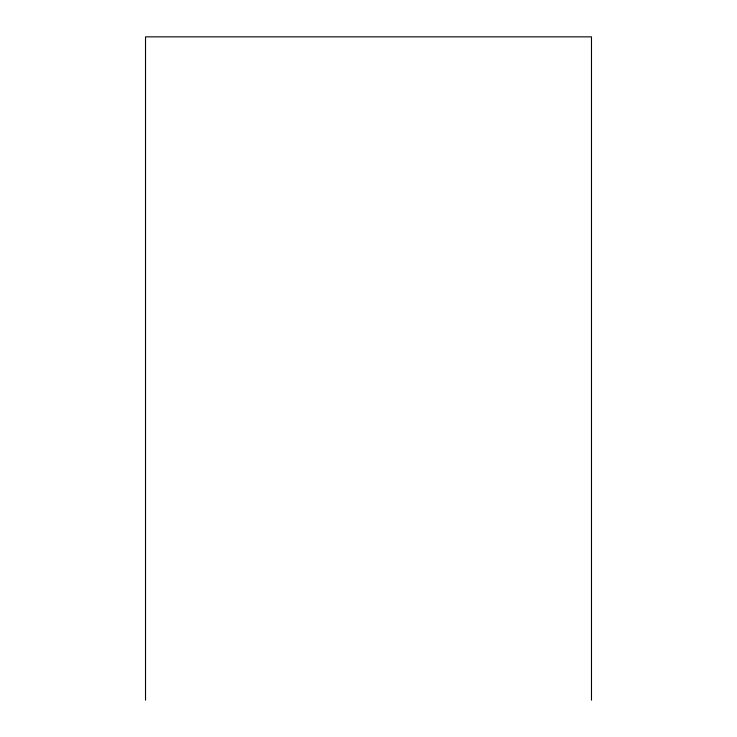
<?xml version="1.0" encoding="UTF-8"?>
<svg xmlns="http://www.w3.org/2000/svg" width="737" height="737" viewBox="0 0 737 737"><rect width="100%" height="100%" fill="white"/><g stroke="black" fill="none" stroke-linecap="round" stroke-linejoin="round"><path stroke-width="1.11" d="M591.479 700.15L591.479 36.85L145.521 36.85L145.521 700.15"/></g></svg>
